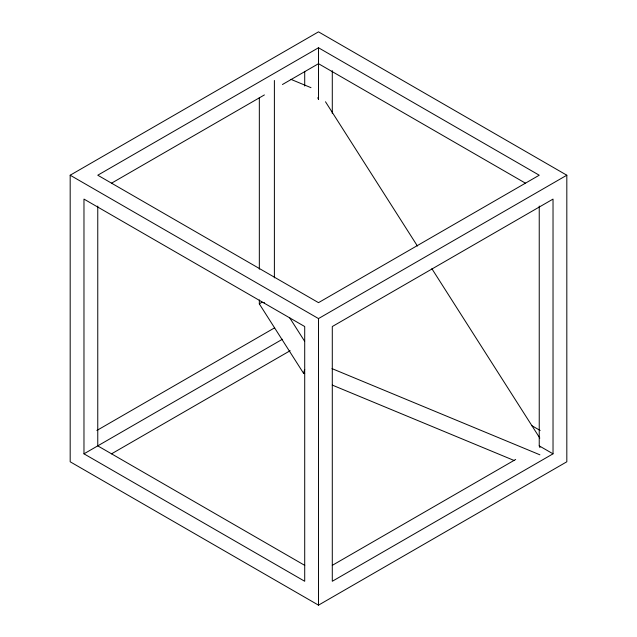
<?xml version="1.0" encoding="UTF-8"?>
<svg xmlns="http://www.w3.org/2000/svg" width="637" height="637" viewBox="0 0 637 637"><rect width="100%" height="100%" fill="white"/><g stroke="black" fill="none" stroke-linecap="round" stroke-linejoin="round"><path stroke-width="0.96" d="M304.709 373.672L304.709 326.534L83.973 199.094L83.973 453.823L304.709 581.27L304.709 373.672L303.467 373.163L259.331 303.905L259.331 299.939M304.709 86.019L304.709 71.368M303.467 373.163L304.709 369.524M259.331 303.905L261.735 302.288L264.466 302.734M70.181 175.215L318.5 31.85L566.819 175.215L566.819 461.785L318.5 605.15L70.181 461.785L70.181 175.215L318.5 318.58L566.819 175.215M318.5 47.767L97.764 175.215L318.5 302.655L539.236 175.215L318.5 47.767L318.5 99.46L317.783 97.716M111.507 183.201L264.403 94.921M282.438 84.514L318.5 63.692L525.501 183.201M96.856 430.469L274.651 327.816M83.973 453.823L282.422 339.25M111.499 453.855L290.154 350.708M332.283 565.353L515.675 459.46M553.027 453.823L332.291 581.27L332.291 326.534L553.027 199.094L553.027 453.823L539.236 445.868L539.236 206.062M290.902 79.346L310.991 87.675M331.981 368.608L539.897 454.81M332.259 385.082L513.995 460.432M531.553 425.508L540.144 430.469M304.757 565.377L97.764 445.868L97.764 206.062M325.491 101.761L417.426 246.033M431.854 268.679L539.818 438.105M289.779 317.951L304.629 341.249M539.236 445.868L539.961 447.612M332.291 70.659L332.291 113.442M318.5 318.58L318.5 605.15M274.388 80.485L274.388 277.867M259.331 97.501L259.331 269.172"/></g></svg>
